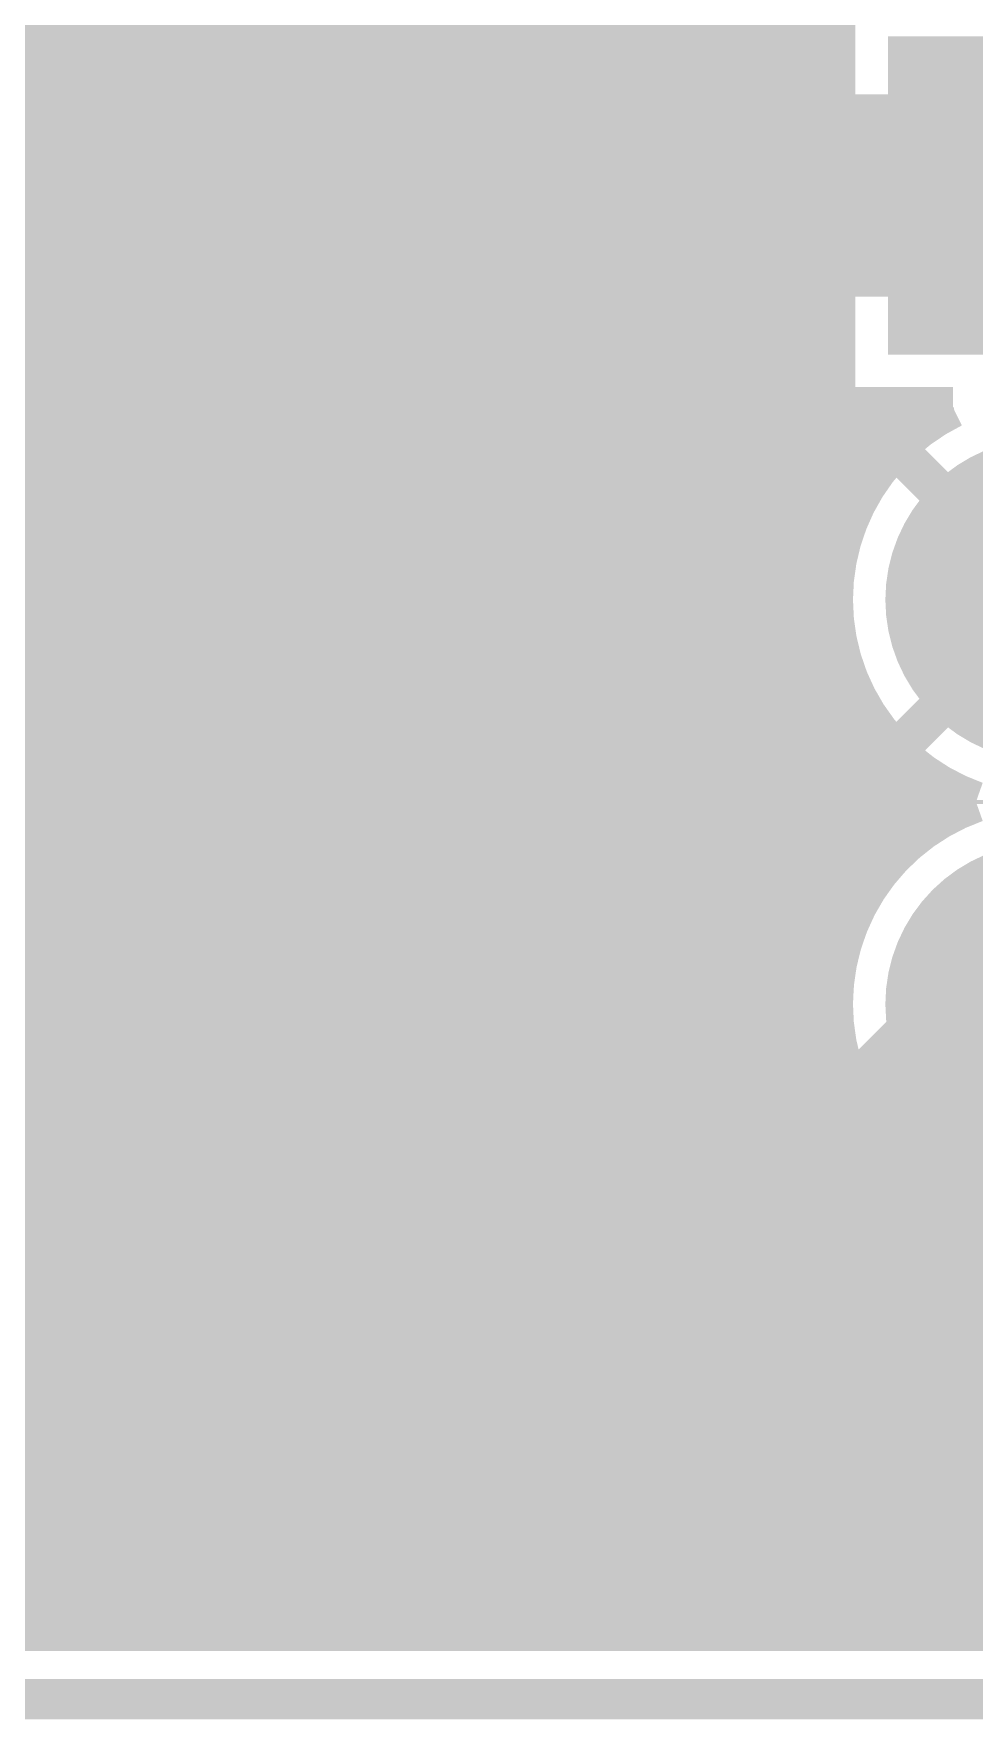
# Model space of a CAD drawing. Extents: x -3 to 92, y -53 to 125.
# Drawn here: x 29.2 to 35.1, y -5.13 to 5.46 of the extents above; entities that cross this region are included whole.
import ezdxf

# ---------------------------------------------------------------- set-up
doc = ezdxf.new("R2010")
doc.units = 0
doc.header["$MEASUREMENT"] = 0
doc.layers.get('0').update_dxf_attribs({"linetype": 'CONTINUOUS'})
for name, color, linetype in [('23-325-0_AST', 7, 'CONTINUOUS'), ('23-325-0_BOT', 7, 'CONTINUOUS'), ('23-325-0_DRD', 2, 'CONTINUOUS'), ('23-325-0_IN1', 4, 'CONTINUOUS'), ('23-325-0_IN2', 3, 'CONTINUOUS'), ('23-325-0_SMB', 5, 'CONTINUOUS'), ('23-325-0_SMT', 10, 'CONTINUOUS'), ('23-325-0_SPT', 14, 'CONTINUOUS'), ('23-325-0_SST', 9, 'CONTINUOUS'), ('23-325-0_TOP', 12, 'CONTINUOUS'), ('THRUHOLE_TAP', 8, 'CONTINUOUS')]:
    doc.layers.add(name, color=color, linetype=linetype)

# ---------------------------------------------------------------- blocks, each defined once
blk = doc.blocks.new('SQUARE_33')
blk.add_solid([(0.99949, 0.99949), (0.99949, -0.99949), (-0.99949, 0.99949), (-0.99949, -0.99949)])
blk = doc.blocks.new('ROUND_58')
at = {"const_width": 1.016}
blk.add_lwpolyline([(-0.508, 0, 1), (0.508, 0, 1)], format="xyb", close=True, dxfattribs=at)
blk = doc.blocks.new('ROUND_68')
at = {"const_width": 0.29972}
blk.add_lwpolyline([(-0.14986, 0, 1), (0.14986, 0, 1)], format="xyb", close=True, dxfattribs=at)
blk = doc.blocks.new('ROUND_78')
at = {"const_width": 0.29972}
blk.add_lwpolyline([(-0.14986, 0, 1), (0.14986, 0, 1)], format="xyb", close=True, dxfattribs=at)
blk = doc.blocks.new('RECTANGLE_5')
blk.add_solid([(0.63627, 0.51308), (0.63627, -0.51308), (-0.63627, 0.51308), (-0.63627, -0.51308)])
blk = doc.blocks.new('RECTANGLE_14')
blk.add_solid([(0.8001, 1.39954), (0.8001, -1.39954), (-0.8001, 1.39954), (-0.8001, -1.39954)])
blk = doc.blocks.new('ROUND_84')
at = {"const_width": 0.10033}
blk.add_lwpolyline([(-0.050164, 0, 1), (0.050164, 0, 1)], format="xyb", close=True, dxfattribs=at)
blk = doc.blocks.new('ROUND_88')
at = {"const_width": 0.54991}
blk.add_lwpolyline([(-0.274954, 0, 1), (0.274954, 0, 1)], format="xyb", close=True, dxfattribs=at)

msp = doc.modelspace()

# ---------------------------------------------------------------- linework, layer by layer
at = {"layer": '23-325-0_AST'}
for points, const_width in [([(87.00008, -5.00126), (87.00008, 124.99848), (-2.99974, 124.99848), (-2.99974, -5.00126), (87.00008, -5.00126)], 0.254), ([(33.56102, 7.80034), (33.36036, 7.80542), (33.36036, -3.99034), (41.25468, -3.99034), (41.25468, 7.80034), (33.56102, 7.80034)], 0.20066), ([(30.861, 6.858), (32.639, 6.858), (32.639, 3.302), (30.861, 3.302), (30.861, 6.858)], 0.1524), ([(27.7495, 6.5405), (27.7495, 3.6195), (29.3878, 3.6195), (29.3878, 6.5405), (27.7495, 6.5405)], 0.1524), ([(31.90748, 5.34162), (31.90748, 4.86918), (31.2293, 5.1054), (31.2293, 5.22478), (32.2453, 5.22478)], 0.1524), ([(32.07766, 4.50342), (32.2453, 4.445), (32.2453, 4.0894), (32.07766, 4.03098), (31.39948, 4.03098), (31.2293, 4.0894), (31.2293, 4.445), (31.39948, 4.50342)], 0.1524), ([(30.17012, 2.01422), (30.17012, 2.36474), (29.51988, 2.36474), (29.51988, 2.01422), (30.17012, 2.01422), (30.84576, 2.01422), (30.84576, 1.7653)], 0.1524), ([(27.69362, 2.01422), (28.84424, 2.01422), (29.51988, 2.01422)], 0.1524), ([(31.99384, 2.01422), (30.84576, 2.01422)], 0.1524), ([(29.845, 1.36398), (29.845, 1.86436)], 0.1524), ([(32.49422, -1.63576), (32.49422, 0.36576), (32.49422, 1.51384)], 0.1524), ([(32.49422, 0.36576), (32.2453, 0.36576)], 0.1524), ([(31.7754, -0.13462), (27.9146, -0.13462)], 0.1524), ([(29.9466, -1.143), (29.47162, -1.143), (29.71038, -0.46482), (29.82722, -0.46482), (29.82722, -1.48082)], 0.1524), ([(30.30982, -1.31318), (30.37078, -1.48082), (30.72638, -1.48082), (30.7848, -1.31318), (30.7848, -0.97282), (30.66542, -0.80518), (30.30982, -0.80518), (30.30982, -0.46482), (30.7848, -0.46482)], 0.1524), ([(30.84576, -3.28422), (31.3944, -3.28422), (32.49422, -2.1844), (32.49422, -1.63576), (32.2453, -1.63576)], 0.1524), ([(29.845, -2.6289), (29.845, -2.63398), (29.845, -3.13436)], 0.1524), ([(28.84424, -3.0353), (28.84424, -3.28422), (29.51988, -3.28422)], 0.1524), ([(30.84576, -3.0353), (30.84576, -3.28422), (30.17012, -3.28422)], 0.1524), ([(30.17012, -3.63474), (29.51988, -3.63474), (29.51988, -3.28422), (30.17012, -3.28422), (30.17012, -3.63474)], 0.1524)]:
    msp.add_lwpolyline(points, dxfattribs=dict(at, const_width=const_width))
at = {"layer": '23-325-0_AST', "const_width": 0.1524}
for points in [[(32.49422, 1.51384, 0.4142136), (31.99384, 2.01422)], [(29.845, 1.86436, 0.4142136), (27.34564, -0.635)], [(32.34436, -0.635, 0.4142136), (29.845, 1.86436)], [(29.845, 1.36398, 0.4142136), (27.84602, -0.635)], [(31.84398, -0.635, 0.4142136), (29.845, 1.36398)], [(27.34564, -0.635, 0.4142136), (29.845, -3.13436)], [(27.84602, -0.635, 0.4142136), (29.845, -2.63398)], [(29.845, -2.63398, 0.4142136), (31.84398, -0.635)], [(29.845, -3.13436, 0.4142136), (32.34436, -0.635)], [(27.9146, -1.13538, 0.3417343), (29.845, -2.6289)], [(29.845, -2.6289, 0.3417343), (31.7754, -1.13538)], [(30.84576, -3.0353, 0.1977081), (32.2453, -1.63576)]]:
    msp.add_lwpolyline(points, format="xyb", dxfattribs=at)
at = {"layer": '23-325-0_BOT', "const_width": 0.254}
for points in [[(30.5054, 40.2717), (30.5054, -4.572)], [(30.734, 40.13962), (30.734, -4.572)], [(30.9626, 39.94912), (30.9626, -4.572)], [(29.3624, 39.8526), (29.3624, -4.572)], [(30.2768, 39.79926), (30.2768, -4.572)], [(31.1912, 39.88562), (31.1912, -4.572)], [(29.591, 39.68242), (29.591, -4.572)], [(29.8196, 39.62908), (29.8196, -4.572)], [(30.0482, 39.6621), (30.0482, -4.572)], [(31.4198, 39.57066), (31.4198, -4.572)], [(31.6484, 39.41826), (31.6484, -4.572)], [(31.877, 39.37508), (31.877, -4.572)], [(32.1056, 36.3474), (32.1056, -4.572)], [(32.3342, 36.22548), (32.3342, -4.572)], [(32.5628, 35.12566), (32.5628, -4.572)], [(33.4772, 35.12566), (33.4772, -4.572)], [(32.7914, 34.97326), (32.7914, -4.572)], [(33.02, 34.93008), (33.02, -4.572)], [(33.2486, 34.97326), (33.2486, -4.572)], [(33.7058, 18.17878), (33.7058, -4.572)], [(33.9344, 17.8943), (33.9344, -4.572)], [(34.163, 17.79778), (34.163, -4.572)], [(29.1338, 7.0739), (29.1338, -4.572)], [(34.22904, 5.77596), (34.22904, 3.11404)], [(34.22904, 5.4864), (-1.27, 5.4864)], [(34.22904, 5.2578), (-1.27, 5.2578)], [(34.22904, 5.0292), (-1.27, 5.0292)], [(34.22904, 4.8006), (1.40208, 4.8006)], [(34.22904, 4.572), (2.02692, 4.572)], [(34.22904, 4.3434), (2.47904, 4.3434)], [(34.22904, 4.1148), (2.84226, 4.1148)], [(34.22904, 3.8862), (3.14706, 3.8862)], [(34.22904, 3.6576), (3.41122, 3.6576)], [(34.22904, 3.429), (3.63982, 3.429)], [(34.22904, 3.2004), (3.84302, 3.2004)], [(34.96818, 3.11404), (34.22904, 3.11404)], [(34.3916, 3.11404), (34.3916, 2.57302)], [(34.6202, 3.11404), (34.6202, 2.86766)], [(34.8488, 3.11404), (34.8488, 3.048)], [(34.73958, 2.9718), (4.02336, 2.9718)], [(34.6075, 2.8575), (35.56, 1.905)], [(34.5059, 2.7432), (4.18084, 2.7432)], [(34.35858, 2.5146), (4.32308, 2.5146)], [(34.26968, 2.286), (4.44754, 2.286)], [(34.22142, 2.0574), (4.5593, 2.0574)], [(34.6075, 0.9525), (35.56, 1.905)], [(34.21634, 1.8288), (4.65582, 1.8288)], [(34.24936, 1.6002), (4.7371, 1.6002)], [(34.32302, 1.3716), (4.80822, 1.3716)], [(34.3916, 1.23698), (34.3916, 0.03302)], [(34.45002, 1.143), (4.86918, 1.143)], [(34.6202, 0.9398), (34.6202, 0.32766)], [(34.64814, 0.9144), (4.91744, 0.9144)], [(34.8488, 0.762), (34.8488, 0.508)], [(34.9885, 0.6858), (4.953, 0.6858)], [(35.0774, 0.6477), (35.0774, 0.6223)], [(34.7726, 0.4572), (4.98094, 0.4572)], [(34.52622, 0.2286), (4.99618, 0.2286)], [(34.37382, 0), (5.00126, 0)], [(34.2773, -0.2286), (4.99618, -0.2286)], [(34.22396, -0.4572), (4.98094, -0.4572)], [(34.2138, -0.6858), (4.953, -0.6858)], [(34.24174, -0.9144), (4.91744, -0.9144)], [(34.31286, -1.143), (4.86918, -1.143)], [(34.43224, -1.3716), (4.80822, -1.3716)], [(34.3916, -1.30302), (34.3916, -4.572)], [(34.6202, -1.6002), (4.7371, -1.6002)], [(34.6202, -1.59766), (34.6202, -4.572)], [(34.8488, -1.778), (34.8488, -4.572)], [(34.9377, -1.8288), (4.65582, -1.8288)], [(35.0774, -1.8923), (35.0774, -4.572)], [(40.894, -2.0574), (4.5593, -2.0574)], [(40.894, -2.286), (4.44754, -2.286)], [(40.894, -2.5146), (4.32308, -2.5146)], [(40.894, -2.7432), (4.18084, -2.7432)], [(40.894, -2.9718), (4.02336, -2.9718)], [(40.894, -3.2004), (3.84302, -3.2004)], [(40.894, -3.429), (3.63982, -3.429)], [(40.894, -3.6576), (3.41122, -3.6576)], [(40.894, -3.8862), (3.14706, -3.8862)], [(40.894, -4.1148), (2.84226, -4.1148)], [(40.894, -4.3434), (2.47904, -4.3434)], [(40.894, -4.572), (2.02692, -4.572)]]:
    msp.add_lwpolyline(points, dxfattribs=at)
for points in [[(34.96818, 3.11404, 0.2863605), (34.2138, 1.905)], [(34.2138, 1.905, 0.3182174), (35.11296, 0.635)], [(35.11296, 0.635, 0.3182175), (34.2138, -0.635)], [(34.2138, -0.635, 0.4142136), (35.56, -1.9812)]]:
    msp.add_lwpolyline(points, format="xyb", dxfattribs=at)
at = {"layer": '23-325-0_DRD', "const_width": 0.254}
for points in [[(87.00008, -5.00126), (87.00008, 124.99848), (-2.99974, 124.99848), (-2.99974, -5.00126), (87.00008, -5.00126)], [(34.925, 5.08), (34.925, 4.445)], [(35.56, 5.08), (34.925, 5.08)], [(34.925, 4.445), (36.195, 4.445)], [(29.21, 3.81), (27.94, 2.54)], [(29.21, 2.54), (27.94, 3.81)], [(32.385, 3.429), (31.115, 2.159)], [(32.385, 2.159), (31.115, 3.429)], [(32.385, 3.429), (31.115, 2.159)], [(32.385, 2.159), (31.115, 3.429)], [(34.925, 2.54), (34.925, 1.905)], [(35.56, 2.54), (34.925, 2.54)], [(32.004, 2.159), (30.734, 0.889)], [(32.004, 0.889), (30.734, 2.159)], [(34.925, 1.905), (36.195, 1.905)], [(34.925, 0), (34.925, -0.635)], [(35.56, 0), (34.925, 0)], [(34.925, -0.635), (36.195, -0.635)]]:
    msp.add_lwpolyline(points, dxfattribs=at)
at = {"layer": '23-325-0_IN1', "const_width": 0.254}
for points in [[(30.5054, 52.03698), (30.5054, -4.572)], [(30.734, 40.13962), (30.734, -4.572)], [(30.9626, 39.94912), (30.9626, -4.572)], [(29.3624, 39.8526), (29.3624, -4.572)], [(30.2768, 39.79926), (30.2768, -4.572)], [(31.1912, 39.88562), (31.1912, -4.572)], [(29.591, 39.68242), (29.591, -4.572)], [(29.8196, 39.62908), (29.8196, -4.572)], [(30.0482, 39.6621), (30.0482, -4.572)], [(31.4198, 39.57066), (31.4198, -4.572)], [(31.6484, 31.58998), (31.6484, -4.572)], [(31.877, 31.43758), (31.877, -4.572)], [(32.1056, 31.4198), (32.1056, -4.572)], [(32.3342, 31.4198), (32.3342, -4.572)], [(32.5628, 31.4198), (32.5628, -4.572)], [(32.7914, 31.4198), (32.7914, -4.572)], [(33.02, 31.4198), (33.02, -4.572)], [(33.2486, 31.4198), (33.2486, -4.572)], [(33.4772, 31.4198), (33.4772, -4.572)], [(33.7058, 18.17878), (33.7058, -4.572)], [(33.9344, 17.8943), (33.9344, -4.572)], [(34.163, 17.79778), (34.163, -4.572)], [(29.1338, 7.0739), (29.1338, -4.572)], [(34.22904, 5.77596), (34.22904, 3.11404)], [(34.22904, 5.4864), (-2.413, 5.4864)], [(34.22904, 5.2578), (-2.413, 5.2578)], [(34.22904, 5.0292), (-2.413, 5.0292)], [(34.22904, 4.8006), (-2.413, 4.8006)], [(34.22904, 4.572), (-2.413, 4.572)], [(34.22904, 4.3434), (-2.413, 4.3434)], [(34.22904, 4.1148), (-2.413, 4.1148)], [(34.22904, 3.8862), (-2.413, 3.8862)], [(34.22904, 3.6576), (-2.413, 3.6576)], [(34.22904, 3.429), (-2.413, 3.429)], [(34.22904, 3.2004), (-2.413, 3.2004)], [(34.96818, 3.11404), (34.22904, 3.11404)], [(34.3916, 3.11404), (34.3916, 2.57302)], [(34.6202, 3.11404), (34.6202, 2.86766)], [(34.8488, 3.11404), (34.8488, 3.048)], [(34.73958, 2.9718), (-2.413, 2.9718)], [(34.6075, 2.8575), (35.56, 1.905)], [(34.5059, 2.7432), (-2.413, 2.7432)], [(34.35858, 2.5146), (-2.413, 2.5146)], [(34.26968, 2.286), (-2.413, 2.286)], [(34.22142, 2.0574), (-2.413, 2.0574)], [(34.6075, 0.9525), (35.56, 1.905)], [(34.21634, 1.8288), (0.61722, 1.8288)], [(34.24936, 1.6002), (1.0795, 1.6002)], [(34.32302, 1.3716), (1.3589, 1.3716)], [(34.3916, 1.23698), (34.3916, 0.03302)], [(34.45002, 1.143), (1.55448, 1.143)], [(34.6202, 0.9398), (34.6202, 0.32766)], [(34.64814, 0.9144), (1.69926, 0.9144)], [(34.8488, 0.762), (34.8488, 0.508)], [(34.9885, 0.6858), (1.8034, 0.6858)], [(35.0774, 0.6477), (35.0774, 0.6223)], [(34.7726, 0.4572), (1.87452, 0.4572)], [(34.52622, 0.2286), (1.91516, 0.2286)], [(34.37382, 0), (1.9304, 0)], [(34.2773, -0.2286), (1.91516, -0.2286)], [(34.22396, -0.4572), (1.87452, -0.4572)], [(34.2138, -0.6858), (1.8034, -0.6858)], [(34.24174, -0.9144), (1.69926, -0.9144)], [(34.31286, -1.143), (1.55448, -1.143)], [(34.43224, -1.3716), (1.3589, -1.3716)], [(34.3916, -1.30302), (34.3916, -4.572)], [(34.6202, -1.6002), (1.0795, -1.6002)], [(34.6202, -1.59766), (34.6202, -4.572)], [(34.8488, -1.778), (34.8488, -4.572)], [(34.9377, -1.8288), (0.61722, -1.8288)], [(35.0774, -1.8923), (35.0774, -4.572)], [(54.0893, -2.0574), (-2.413, -2.0574)], [(54.00548, -2.286), (-2.413, -2.286)], [(53.975, -2.5146), (-2.413, -2.5146)], [(53.99532, -2.7432), (-2.413, -2.7432)], [(54.06644, -2.9718), (-2.413, -2.9718)], [(54.20106, -3.2004), (-2.413, -3.2004)], [(54.44236, -3.429), (-2.413, -3.429)], [(86.36, -3.6576), (-2.413, -3.6576)], [(86.36, -3.8862), (-2.413, -3.8862)], [(86.36, -4.1148), (-2.413, -4.1148)], [(86.36, -4.3434), (-2.413, -4.3434)], [(86.36, -4.572), (-2.413, -4.572)]]:
    msp.add_lwpolyline(points, dxfattribs=at)
for points in [[(34.96818, 3.11404, 0.2863605), (34.2138, 1.905)], [(34.2138, 1.905, 0.3182174), (35.11296, 0.635)], [(35.11296, 0.635, 0.3182175), (34.2138, -0.635)], [(34.2138, -0.635, 0.4142136), (35.56, -1.9812)]]:
    msp.add_lwpolyline(points, format="xyb", dxfattribs=at)
at = {"layer": '23-325-0_SST'}
for points, const_width in [([(33.56102, 7.80034), (33.36036, 7.80542), (33.36036, -3.99034), (41.25468, -3.99034), (41.25468, 7.80034), (33.56102, 7.80034)], 0.20066), ([(30.861, 6.858), (30.861, 3.302), (32.639, 3.302), (32.639, 6.858), (30.861, 6.858)], 0.1524), ([(27.7495, 6.5405), (27.7495, 3.6195), (29.3878, 3.6195), (29.3878, 6.5405), (27.7495, 6.5405)], 0.1524), ([(30.25648, 5.66166), (30.25648, 5.18922), (29.5783, 5.42544), (29.5783, 5.54482), (30.5943, 5.54482)], 0.1524), ([(30.42666, 4.82346), (30.5943, 4.76504), (30.5943, 4.40944), (30.42666, 4.35102), (29.74848, 4.35102), (29.5783, 4.40944), (29.5783, 4.76504), (29.74848, 4.82346)], 0.1524), ([(30.17012, 2.01422), (30.17012, 2.36474), (29.51988, 2.36474), (29.51988, 2.01422), (30.17012, 2.01422), (30.84576, 2.01422), (30.84576, 1.7653)], 0.1524), ([(27.69362, 2.01422), (28.84424, 2.01422), (29.51988, 2.01422)], 0.1524), ([(31.99384, 2.01422), (30.84576, 2.01422)], 0.1524), ([(29.845, 1.36398), (29.845, 1.86436)], 0.1524), ([(32.49422, -1.63576), (32.49422, 0.36576), (32.49422, 1.51384)], 0.1524), ([(32.49422, 0.36576), (32.2453, 0.36576)], 0.1524), ([(31.7754, -0.13462), (27.9146, -0.13462)], 0.1524), ([(30.84576, -3.28422), (31.3944, -3.28422), (32.49422, -2.1844), (32.49422, -1.63576), (32.2453, -1.63576)], 0.1524), ([(29.845, -2.6289), (29.845, -2.63398), (29.845, -3.13436)], 0.1524), ([(28.84424, -3.0353), (28.84424, -3.28422), (29.51988, -3.28422)], 0.1524), ([(30.84576, -3.0353), (30.84576, -3.28422), (30.17012, -3.28422)], 0.1524), ([(30.17012, -3.63474), (29.51988, -3.63474), (29.51988, -3.28422), (30.17012, -3.28422), (30.17012, -3.63474)], 0.1524)]:
    msp.add_lwpolyline(points, dxfattribs=dict(at, const_width=const_width))
at = {"layer": '23-325-0_SST', "const_width": 0.1524}
for points in [[(32.49422, 1.51384, 0.4142136), (31.99384, 2.01422)], [(29.845, 1.86436, 0.4142136), (27.34564, -0.635)], [(32.34436, -0.635, 0.4142136), (29.845, 1.86436)], [(29.845, 1.36398, 0.4142136), (27.84602, -0.635)], [(31.84398, -0.635, 0.4142136), (29.845, 1.36398)], [(27.34564, -0.635, 0.4142136), (29.845, -3.13436)], [(27.84602, -0.635, 0.4142136), (29.845, -2.63398)], [(29.845, -2.63398, 0.4142136), (31.84398, -0.635)], [(29.845, -3.13436, 0.4142136), (32.34436, -0.635)], [(27.9146, -1.13538, 0.3417343), (29.845, -2.6289)], [(29.845, -2.6289, 0.3417343), (31.7754, -1.13538)], [(30.84576, -3.0353, 0.1977081), (32.2453, -1.63576)]]:
    msp.add_lwpolyline(points, format="xyb", dxfattribs=at)
at = {"layer": '23-325-0_TOP'}
for points, const_width in [([(30.5054, 13.62456), (30.5054, 3.24358)], 0.254), ([(30.2768, 13.39596), (30.2768, 3.24358)], 0.254), ([(30.0482, 13.16736), (30.0482, 3.24358)], 0.254), ([(29.8196, 12.93876), (29.8196, 3.24358)], 0.254), ([(29.591, 12.71016), (29.591, 3.24358)], 0.254), ([(31.75, 9.04494), (31.75, 6.096)], 1.27), ([(34.163, 8.41248), (34.163, 5.42798)], 0.254), ([(30.734, 7.46506), (30.734, 3.24358)], 0.254), ([(30.78226, 6.93928), (30.78226, 5.25272)], 0.254), ([(32.81934, 6.77164), (34.18078, 5.4102)], 0.254), ([(35.56, 4.445), (33.782, 4.445), (32.131, 6.096), (31.75, 6.096)], 1.27), ([(29.3878, 6.5278), (29.3878, 5.1054)], 0.254), ([(34.22904, 5.77596), (34.22904, 5.4102)], 0.254), ([(30.78226, 5.5118), (29.3878, 5.5118)], 0.254), ([(34.22904, 5.5118), (34.07918, 5.5118)], 0.254), ([(34.22904, 5.4102), (34.18078, 5.4102)], 0.254), ([(30.78226, 5.2832), (29.3878, 5.2832)], 0.254), ([(31.2801, 5.25272), (30.78226, 5.25272)], 0.254), ([(30.9626, 5.25272), (30.9626, 4.90728)], 0.254), ([(31.1912, 5.25272), (31.1912, 4.90728)], 0.254), ([(31.4198, 5.18922), (31.4198, 4.90728)], 0.254), ([(29.3878, 5.1054), (29.3878, 5.0546)], 0.254), ([(31.6484, 5.13588), (31.6484, 4.90728)], 0.254), ([(31.72968, 5.1308), (31.9532, 4.90728)], 0.254), ([(29.3878, 5.0546), (29.3878, 3.6322)], 0.254), ([(31.80588, 5.0546), (29.3878, 5.0546)], 0.254), ([(31.877, 4.98348), (31.877, 4.90728)], 0.254), ([(30.78226, 4.90728), (30.78226, 3.24358)], 0.254), ([(31.9532, 4.90728), (30.78226, 4.90728)], 0.254), ([(31.75, 4.90728), (31.75, 4.064)], 0.254), ([(30.78226, 4.826), (29.3878, 4.826)], 0.254), ([(30.78226, 4.5974), (29.3878, 4.5974)], 0.254), ([(29.845, 1.51384), (29.845, 1.905), (28.575, 3.175), (28.575, 4.3688)], 0.254), ([(29.3878, 4.3688), (28.575, 4.3688)], 0.254), ([(30.78226, 4.3688), (29.3878, 4.3688)], 0.254), ([(30.78226, 4.1402), (29.3878, 4.1402)], 0.254), ([(32.71774, 4.14528), (32.71774, 3.22072)], 0.254), ([(32.71774, 4.14528), (33.09112, 3.76936)], 0.254), ([(30.78226, 4.064), (31.75, 4.064)], 0.254), ([(31.75, 4.064), (31.75, 2.794)], 0.254), ([(31.75, 2.794), (31.75, 4.064)], 0.254), ([(31.75, 3.22072), (31.75, 4.064)], 0.254), ([(32.7914, 4.06908), (32.7914, -1.82118)], 0.254), ([(30.78226, 3.9116), (29.3878, 3.9116)], 0.254), ([(32.94888, 3.9116), (32.71774, 3.9116)], 0.254), ([(33.02, 3.84048), (33.02, -1.80848)], 0.254), ([(29.3878, 3.6322), (27.7622, 3.6322)], 0.254), ([(29.1338, 3.6322), (29.1338, 3.24358)], 0.254), ([(29.3624, 3.6322), (29.3624, 3.24358)], 0.254), ([(30.78226, 3.683), (29.3878, 3.683)], 0.254), ([(33.19018, 3.683), (32.71774, 3.683)], 0.254), ([(33.2486, 3.63982), (33.2486, -1.57988)], 0.254), ([(33.4772, 3.52806), (33.4772, -1.35128)], 0.254), ([(33.7058, 3.48234), (33.7058, -1.12268)], 0.254), ([(34.22904, 3.4798), (33.782, 3.4798)], 0.254), ([(33.9344, 3.4798), (33.9344, -0.89408)], 0.254), ([(34.163, 3.4798), (34.163, -0.66548)], 0.254), ([(34.22904, 3.4798), (34.22904, 3.11404)], 0.254), ([(30.78226, 3.4544), (25.51176, 3.4544)], 0.254), ([(34.22904, 3.4544), (32.71774, 3.4544)], 0.254), ([(30.78226, 3.24358), (28.7147, 3.24358)], 0.254), ([(29.845, 3.24358), (29.845, 1.51384)], 0.254), ([(30.9626, 3.22072), (30.9626, -1.05664)], 0.254), ([(32.71774, 3.22072), (30.9753, 3.22072)], 0.254), ([(30.9753, 3.22072), (30.9753, -0.2159)], 0.254), ([(31.1912, 3.22072), (31.1912, -1.82118)], 0.254), ([(31.4198, 3.22072), (31.4198, -1.82118)], 0.254), ([(31.6484, 3.22072), (31.6484, -1.82118)], 0.254), ([(31.877, 3.22072), (31.877, -1.82118)], 0.254), ([(32.1056, 3.22072), (32.1056, -1.82118)], 0.254), ([(32.3342, 3.22072), (32.3342, -1.82118)], 0.254), ([(32.5628, 3.22072), (32.5628, -1.82118)], 0.254), ([(34.22904, 3.2258), (32.71774, 3.2258)], 0.254), ([(34.96818, 3.11404), (34.22904, 3.11404)], 0.254), ([(34.3916, 3.11404), (34.3916, 2.57302)], 0.254), ([(34.6202, 3.11404), (34.6202, 2.86766)], 0.254), ([(34.8488, 3.11404), (34.8488, 3.048)], 0.254), ([(34.7726, 2.9972), (30.9753, 2.9972)], 0.254), ([(34.6075, 2.8575), (35.56, 1.905)], 0.254), ([(34.52622, 2.7686), (30.9753, 2.7686)], 0.254), ([(34.37382, 2.54), (30.9753, 2.54)], 0.254), ([(34.2773, 2.3114), (30.9753, 2.3114)], 0.254), ([(34.22396, 2.0828), (30.9753, 2.0828)], 0.254), ([(34.6075, 0.9525), (35.56, 1.905)], 0.254), ([(34.2138, 1.8542), (30.9753, 1.8542)], 0.254), ([(34.24174, 1.6256), (30.9753, 1.6256)], 0.254), ([(28.7147, 1.51384), (29.845, 1.51384)], 0.254), ([(31.369, 1.524), (31.35884, 1.51384), (29.845, 1.51384)], 0.254), ([(30.9753, 1.51384), (29.845, 1.51384)], 0.254), ([(29.845, -0.2159), (29.845, 1.51384)], 0.254), ([(34.31286, 1.397), (30.9753, 1.397)], 0.254), ([(34.43224, 1.1684), (30.9753, 1.1684)], 0.254), ([(34.3916, 1.23698), (34.3916, 0.03302)], 0.254), ([(34.6202, 0.9398), (30.9753, 0.9398)], 0.254), ([(34.6202, 0.9398), (34.6202, 0.32766)], 0.254), ([(34.8488, 0.762), (34.8488, 0.508)], 0.254), ([(34.9377, 0.7112), (30.9753, 0.7112)], 0.254), ([(35.0774, 0.6477), (35.0774, 0.6223)], 0.254), ([(34.80816, 0.4826), (30.9753, 0.4826)], 0.254), ([(34.54908, 0.254), (30.9753, 0.254)], 0.254), ([(34.38652, 0.0254), (30.9753, 0.0254)], 0.254), ([(35.56, -0.635), (33.40862, -2.78384), (29.845, -2.78384)], 1.27), ([(34.28492, -0.2032), (27.0002, -0.2032)], 0.254), ([(30.9753, -0.2159), (28.7147, -0.2159)], 0.254), ([(29.1338, -0.2159), (29.1338, -1.05664)], 0.254), ([(29.3624, -0.2159), (29.3624, -1.05664)], 0.254), ([(29.591, -0.2159), (29.591, -1.05664)], 0.254), ([(29.8196, -0.2159), (29.8196, -1.05664)], 0.254), ([(30.0482, -0.2159), (30.0482, -1.05664)], 0.254), ([(30.2768, -0.2159), (30.2768, -1.05664)], 0.254), ([(30.5054, -0.2159), (30.5054, -1.05664)], 0.254), ([(30.734, -0.2159), (30.734, -1.05664)], 0.254), ([(34.22904, -0.4318), (27.0002, -0.4318)], 0.254), ([(34.2138, -0.61468), (33.00984, -1.82118)], 0.254), ([(34.16808, -0.6604), (27.0002, -0.6604)], 0.254), ([(33.93948, -0.889), (26.92146, -0.889)], 0.254), ([(30.9753, -1.05664), (28.7147, -1.05664)], 0.254), ([(30.9753, -1.05664), (30.9753, -1.82118)], 0.254), ([(29.845, -2.78384), (29.70784, -2.921), (24.765, -2.921), (24.765, -1.651)], 1.27), ([(33.71088, -1.1176), (30.9753, -1.1176)], 0.254), ([(33.48228, -1.3462), (30.9753, -1.3462)], 0.254), ([(33.25368, -1.5748), (30.9753, -1.5748)], 0.254), ([(33.02508, -1.8034), (30.9753, -1.8034)], 0.254), ([(33.00984, -1.82118), (30.9753, -1.82118)], 0.254), ([(35.57778, -1.9812), (34.0995, -3.46202)], 0.254), ([(43.18, -2.4892), (35.06978, -2.4892)], 0.254), ([(35.0774, -2.48158), (35.0774, -4.318)], 0.254), ([(43.18, -2.7178), (34.84118, -2.7178)], 0.254), ([(34.8488, -2.71018), (34.8488, -4.318)], 0.254), ([(43.18, -2.9464), (34.61258, -2.9464)], 0.254), ([(34.6202, -2.93878), (34.6202, -4.318)], 0.254), ([(43.18, -3.175), (34.38398, -3.175)], 0.254), ([(34.3916, -3.16738), (34.3916, -4.318)], 0.254), ([(43.18, -3.4036), (34.15538, -3.4036)], 0.254), ([(34.163, -3.39598), (34.163, -4.318)], 0.254), ([(33.9344, -3.5941), (33.9344, -4.318)], 0.254), ([(33.7058, -3.70332), (33.7058, -4.318)], 0.254), ([(43.18, -3.6322), (33.87344, -3.6322)], 0.254), ([(33.40862, -3.75158), (30.9753, -3.75158)], 0.254), ([(30.9753, -3.75158), (30.9753, -4.318)], 0.254), ([(31.1912, -3.75158), (31.1912, -4.318)], 0.254), ([(31.4198, -3.75158), (31.4198, -4.318)], 0.254), ([(31.6484, -3.75158), (31.6484, -4.318)], 0.254), ([(31.877, -3.75158), (31.877, -4.318)], 0.254), ([(32.1056, -3.75158), (32.1056, -4.318)], 0.254), ([(32.3342, -3.75158), (32.3342, -4.318)], 0.254), ([(32.5628, -3.75158), (32.5628, -4.318)], 0.254), ([(32.7914, -3.75158), (32.7914, -4.318)], 0.254), ([(33.02, -3.75158), (33.02, -4.318)], 0.254), ([(33.2486, -3.75158), (33.2486, -4.318)], 0.254), ([(33.4772, -3.74904), (33.4772, -4.318)], 0.254), ([(43.18, -3.8608), (30.9753, -3.8608)], 0.254), ([(43.18, -4.0894), (30.9753, -4.0894)], 0.254), ([(43.18, -4.318), (30.9753, -4.318)], 0.254)]:
    msp.add_lwpolyline(points, dxfattribs=dict(at, const_width=const_width))
at = {"layer": '23-325-0_TOP', "const_width": 0.254}
for points in [[(31.2801, 5.25272, 0.1224378), (31.72968, 5.13085)], [(33.09874, 3.76174, 0.1989124), (33.782, 3.47873)], [(34.96818, 3.11404, 0.2863605), (34.2138, 1.905)], [(34.2138, 1.905, 0.3182174), (35.11296, 0.635)], [(35.11296, 0.635, 0.3140675), (34.2138, -0.61468)], [(33.40862, -3.75158, 0.1993964), (34.09239, -3.46761)], [(33.40862, -3.75158, 0.1993964), (34.09239, -3.46761)]]:
    msp.add_lwpolyline(points, format="xyb", dxfattribs=at)

# ---------------------------------------------------------------- block references
at = {"layer": '23-325-0_BOT'}
for name, p in [('SQUARE_33', (35.56, 4.445)), ('ROUND_68', (31.75, 2.794)), ('ROUND_58', (35.56, 1.905)), ('ROUND_68', (31.369, 1.524)), ('ROUND_58', (35.56, -0.635))]:
    msp.add_blockref(name, p, dxfattribs=at)
at = {"layer": '23-325-0_IN1'}
for name, p in [('SQUARE_33', (35.56, 4.445)), ('ROUND_78', (31.75, 2.794)), ('ROUND_58', (35.56, 1.905)), ('ROUND_78', (31.369, 1.524)), ('ROUND_58', (35.56, -0.635))]:
    msp.add_blockref(name, p, dxfattribs=at)
at = {"layer": '23-325-0_IN2'}
for name, p in [('SQUARE_33', (35.56, 4.445)), ('ROUND_78', (31.75, 2.794)), ('ROUND_58', (35.56, 1.905)), ('ROUND_78', (31.369, 1.524)), ('ROUND_58', (35.56, -0.635))]:
    msp.add_blockref(name, p, dxfattribs=at)
at = {"layer": '23-325-0_SMB'}
for name, p in [('SQUARE_33', (35.56, 4.445)), ('ROUND_58', (35.56, 1.905)), ('ROUND_58', (35.56, -0.635))]:
    msp.add_blockref(name, p, dxfattribs=at)
at = {"layer": '23-325-0_SMT'}
for name, p in [('SQUARE_33', (35.56, 4.445)), ('RECTANGLE_5', (31.75, 4.064)), ('RECTANGLE_14', (29.845, 1.51384)), ('ROUND_58', (35.56, 1.905)), ('ROUND_58', (35.56, -0.635)), ('RECTANGLE_14', (29.845, -2.78384))]:
    msp.add_blockref(name, p, dxfattribs=at)
at = {"layer": '23-325-0_SPT'}
for name, p in [('RECTANGLE_5', (31.75, 4.064)), ('RECTANGLE_14', (29.845, 1.51384)), ('RECTANGLE_14', (29.845, -2.78384))]:
    msp.add_blockref(name, p, dxfattribs=at)
at = {"layer": '23-325-0_TOP'}
for name, p in [('SQUARE_33', (35.56, 4.445)), ('RECTANGLE_5', (31.75, 4.064)), ('ROUND_68', (31.75, 2.794)), ('RECTANGLE_14', (29.845, 1.51384)), ('ROUND_58', (35.56, 1.905)), ('ROUND_68', (31.369, 1.524)), ('ROUND_58', (35.56, -0.635)), ('RECTANGLE_14', (29.845, -2.78384))]:
    msp.add_blockref(name, p, dxfattribs=at)
at = {"layer": 'THRUHOLE_TAP'}
for name, p in [('ROUND_88', (35.56, 4.445)), ('ROUND_84', (31.75, 2.794)), ('ROUND_88', (35.56, 1.905)), ('ROUND_84', (31.369, 1.524)), ('ROUND_88', (35.56, -0.635))]:
    msp.add_blockref(name, p, dxfattribs=at)

doc.saveas('drawing.dxf')
